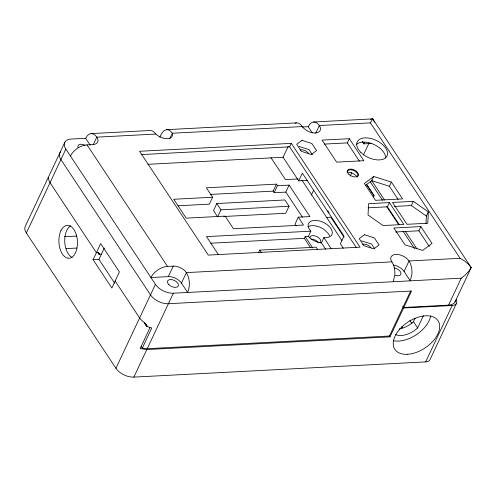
<?xml version="1.0" encoding="UTF-8"?>
<svg xmlns="http://www.w3.org/2000/svg" width="496" height="496" viewBox="0 0 496 496"><rect width="100%" height="100%" fill="white"/><g stroke="black" fill="none" stroke-linecap="round" stroke-linejoin="round"><path stroke-width="0.74" d="M426.002 223.634L426.362 216.076L428.339 211.879L413.317 201.351L392.503 202.436L406.98 224.304L427.8 223.219L428.339 211.879M96.385 252.687L50.034 182.689L48.819 180.228L48.41 177.165L64.846 142.24M393.179 281.728L394.822 275.224L394.853 271.56A13.925 7.831 87 0 0 391.927 261.869L391.859 261.789A10.36 5.915 25.2 0 1 395.833 254.423A10.36 5.915 25.2 0 1 408.977 260.896L409.014 260.977A13.925 7.831 87 0 1 411.947 270.667L411.909 274.331L410.273 280.835L404.035 271.399A10.36 5.915 25.2 0 0 393.266 265.044M456.456 303.397L429.939 359.755A9.424 5.375 25.2 0 1 425.655 361.882L133.864 377.115A14.13 8.066 25.2 0 1 115.94 368.286L26.362 233.002L65.844 149.091A14.13 8.066 25.2 0 1 71.269 139.041L85.653 138.291L87.141 135.892L88.951 134.298L90.96 133.61L149.984 130.529C153.586 130.25 155.105 133.92 157.74 135.6A10.36 5.915 25.2 0 0 172.565 134.825L172.329 133.207L170.556 131.142L168.566 129.933L166.501 129.667C162.818 130.318 161.256 134.118 159.873 137.15M93.161 144.851L96.788 137.15L155.812 134.069M93.093 259.687L100.669 243.592L119.418 271.907L111.842 288.002L93.093 259.687L98.927 259.383L114.694 283.191M98.927 259.383L104.272 248.031M169.694 138.806L172.329 133.207L302.343 126.585A10.348 5.909 25.2 0 0 314.365 132.971A10.348 5.909 25.2 0 0 320.249 127.336C319.108 124.589 316.708 121.904 313.503 121.997L311.494 122.679L309.684 124.279L308.19 126.678L302.244 126.988M115.94 368.286L155.428 284.375L65.844 149.091M173.247 266.129L167.512 266.426A13.956 8.351 -33.5 0 0 157.784 269.936L154.919 272.205L152.57 274.796L150.896 277.537L168.305 276.625L173.247 266.129A10.36 5.915 25.2 0 1 186.391 272.602L391.927 261.869M410.595 291.059L389.434 336.034L147.244 348.682L142.29 348.118L151.764 327.992L150.04 327.596L140.157 348.595L146.835 349.556L389.992 336.858L403.583 307.985L402.746 306.726M302.405 217.149L285.826 192.107L274.152 192.721L277.45 185.721L276.408 184.146L206.373 187.798L212.623 197.241L209.374 204.147L178.095 205.784M133.864 377.115L146.835 349.556M147.244 348.682L173.346 293.204L461.249 278.175L465.341 274.964L468.72 271.343L471.2 267.567L372.744 118.885L313.503 121.997M216.789 203.534L213.497 210.533L217.663 216.826L220.956 209.827L216.789 203.534L284.878 199.975L289.044 206.268L285.752 213.268L223.851 216.498M181.449 283.104L186.391 272.602C189.887 278.523 190.272 286.13 187.643 292.46L181.449 283.104A10.36 5.915 25.2 0 0 168.305 276.625M307.768 180.383L298.71 180.854L283.086 157.257L288.226 146.339M356.258 247.454L289.645 146.853L291.295 143.356L139.562 151.274L208.308 255.099L360.04 247.175L291.295 143.356M274.152 192.721L273.11 191.146L276.408 184.146M285.826 192.107L289.118 185.107L277.45 185.721M258.397 252.917L259.712 250.114L316.126 247.169L317.793 249.686M315.71 133.238L319.343 125.531L370.407 122.865L372.744 118.885L374.523 122.264M298.71 180.854L302.337 173.154L344.001 236.077L340.38 243.778L343.331 248.242M289.118 185.107L309.95 216.572L298.282 217.18L294.984 224.18L296.186 225.996M311.376 195.021L313.67 190.148M359.402 161.144L347.318 142.898L349.296 138.7L322.059 140.12L336.641 162.142L363.878 160.723L349.296 138.7M310.608 247.777L304.358 238.34L305.183 236.586L308.357 236.425L308.909 237.082A12.952 7.39 25.2 0 0 320.521 242.804L321.408 242.848L325.63 249.228M308.357 236.425L310.831 231.173L309.529 229.611A12.952 7.39 25.2 0 1 311.928 220.844A12.952 7.39 25.2 0 1 326.628 224.242C329.431 226.331 332.258 229.183 332.357 232.897A12.952 7.39 25.2 0 1 325.959 237.708L323.876 237.603L321.408 242.848M371.721 143.437L363.878 143.846L364.535 142.451M350.126 176.173L351.757 172.701M363.438 154.957L369.036 143.059M365.304 185.498L371.733 180.687L373.711 176.483L391.394 182.069L402.541 198.902L375.503 200.316L364.355 183.483L373.711 176.483M373.203 196.819L373.854 195.43L366.606 184.487M398.09 199.361L389.416 186.273L391.394 182.069M399.342 224.806L387.413 206.801L389.391 202.597L368.578 203.689L368.038 215.028L383.055 225.55L403.868 224.465L389.391 202.597M394.382 206.435L411.345 205.549L413.317 201.351M429.22 246.376L418.897 230.789L420.875 226.591L393.836 227.999L404.978 244.832L422.666 250.418L432.016 243.418L420.875 226.591M404.073 271.479L409.014 260.977L460.096 258.311L464.523 260.933L468.311 264.089L471.2 267.567L454.993 301.928M455.464 300.601A14.13 8.066 25.2 0 1 448.57 305.127L403.831 307.458L411.568 291.009L168.411 303.707A14.13 8.066 25.2 0 1 150.486 294.878L60.903 159.588A14.13 8.066 25.2 0 1 60.766 151.596M399.156 328.972A18.371 10.999 -33.5 0 0 413.472 321.687L415.078 318.271M395.672 334.626A18.371 10.999 -33.5 0 0 417.638 327.974L423.423 315.692M448.57 305.127L461.249 278.175M425.655 361.882L452.178 305.524A9.424 5.375 25.2 0 0 456.122 299.373M70.432 156.011L72.1 153.276L74.45 150.679L77.308 148.409A13.956 8.345 -33.6 0 1 87.036 144.894L92.876 144.596A10.36 5.915 25.2 0 0 96.856 137.231C95.474 135.284 93.496 133.498 90.96 133.61M295.07 123.343L296.41 122.884L298.474 123.151L300.464 124.36L302.225 126.424M370.531 119.294L372.744 118.885M470.698 267.654L471.2 267.567M166.501 129.667L296.41 122.884M324.62 144.082L347.318 142.898M141.769 154.572L289.645 146.853M147.771 164.319L283.086 157.257M298.071 178.944L285.473 179.602L270.946 157.66M210.775 194.401L273.11 191.146M212.623 197.241L173.718 199.268L186.217 218.147L225.122 216.113L233.455 228.699L303.49 225.048L298.282 217.18M220.956 209.827L289.044 206.268M368.057 207.812L387.413 206.801M326.256 217.428L330.826 217.192L344.001 237.094M64.548 236.704L76.75 236.065M310.831 231.173L206.497 236.617L218.463 254.69M66.092 248.608L76.861 248.05M395.721 231.998L418.897 230.789M210.93 243.214L304.358 238.34M96.385 252.687L98.332 252.588L99.454 254.237L98.605 252.954M98.127 252.972L98.977 254.256L101.401 254.132M403.583 307.985L452.178 305.524M299.063 146.481L308.983 149.625L312.393 154.777M371.733 180.687L389.416 186.273M361.559 240.87L371.485 244.013L374.468 248.515M144.503 323.014L146.63 326.219L150.04 327.596M115.134 281.003L139.618 317.973C141.8 321.247 145.712 322.753 147.3 326.492M411.345 205.549L426.362 216.076M48.472 177.89L48.211 177.587L25.358 226.151A14.13 8.066 25.2 0 0 26.362 233.002M370.407 122.865L460.096 258.311M362.21 141.329L363.878 143.846M371.324 180.042L384.543 200M405.437 231.551L416.944 248.936M370.146 181.598L382.503 200.26M386.768 206.696L398.697 224.719M402.963 231.155L414.464 248.533M367.009 185.027L374.257 195.97M308.19 126.678L312.319 132.916M413.472 321.687L417.638 327.974M403.05 306.28L403.831 307.458M409.876 320.441L411.99 323.628M401.766 326.647L402.622 327.937M301.884 180.079L341.905 240.51M389.162 335.6L389.992 336.858M323.876 237.603L331.055 248.44M305.183 236.586L312.685 247.913M259.712 250.114L261.38 252.631M85.653 138.291L90.191 145.154M87.036 144.894L167.512 266.426M145.161 323.262L146.872 325.841M141.112 346.332L142.29 348.118M327.844 211.054L329.115 212.989M144.305 322.611L146.63 326.219M97.948 252.607L98.977 254.256M329.58 236.003L328.457 233.746L324.161 229.493A12.952 7.39 25.2 0 0 308.047 226.697M173.346 293.204A14.13 8.066 25.2 0 1 155.428 284.375M77.984 147.405A5.89 3.36 25.2 0 1 84.952 145.216M394.221 267.983A5.89 3.36 25.2 0 1 400.966 273.116A5.89 3.36 25.2 0 1 395.3 275.379M362.626 244.361A5.654 3.224 25.2 0 1 370.915 247.702M300.123 149.978A5.654 3.224 25.2 0 1 308.419 153.32M347.584 172.18A7.539 4.303 25.2 0 1 357.145 176.886M347.051 171.969A5.89 3.36 25.2 0 1 354.163 170.754A5.89 3.36 25.2 0 1 357.25 176.991M356.097 144.795A16.486 9.412 25.2 0 1 373.668 144.348A16.486 9.412 25.2 0 1 385.609 157.988M311.035 239.122A5.89 3.36 25.2 0 1 318.506 242.798M309.777 237.807A5.89 3.36 25.2 0 1 316.888 236.592A5.89 3.36 25.2 0 1 319.976 242.829M430.726 315.778A25.91 15.506 -33.5 0 1 393.427 340.721M72.075 257.381A16.486 9.269 87 0 1 64.753 241.862A16.486 9.269 87 0 1 70.587 225.86M301.946 140.356L296.707 144.293L301.394 151.373L311.321 154.516L316.553 150.579L311.866 143.499L301.946 140.356M364.442 234.744L359.203 238.675L363.89 245.756L373.817 248.899L379.056 244.968L374.368 237.888L364.442 234.744M168.913 284.729A5.89 3.36 25.2 0 0 178.213 286.062A5.89 3.36 25.2 0 0 171.678 279.601A5.89 3.36 25.2 0 0 168.913 284.729M348.868 174.282A5.89 3.36 25.2 0 0 358.174 175.615A5.89 3.36 25.2 0 0 351.639 169.148A5.89 3.36 25.2 0 0 348.868 174.282M360.883 152.433A16.486 9.412 25.2 0 0 386.93 156.184A16.486 9.412 25.2 0 0 368.627 138.08A16.486 9.412 25.2 0 0 360.883 152.433M407.402 354.299A25.91 15.506 -33.5 0 0 439.524 324.458A25.91 15.506 -33.5 0 0 402.461 326.393A25.91 15.506 -33.5 0 0 407.402 354.299M60.89 230.814A16.486 9.269 87 0 0 66.83 257.939A16.486 9.269 87 0 0 76.818 236.722A16.486 9.269 87 0 0 60.89 230.814"/></g></svg>
